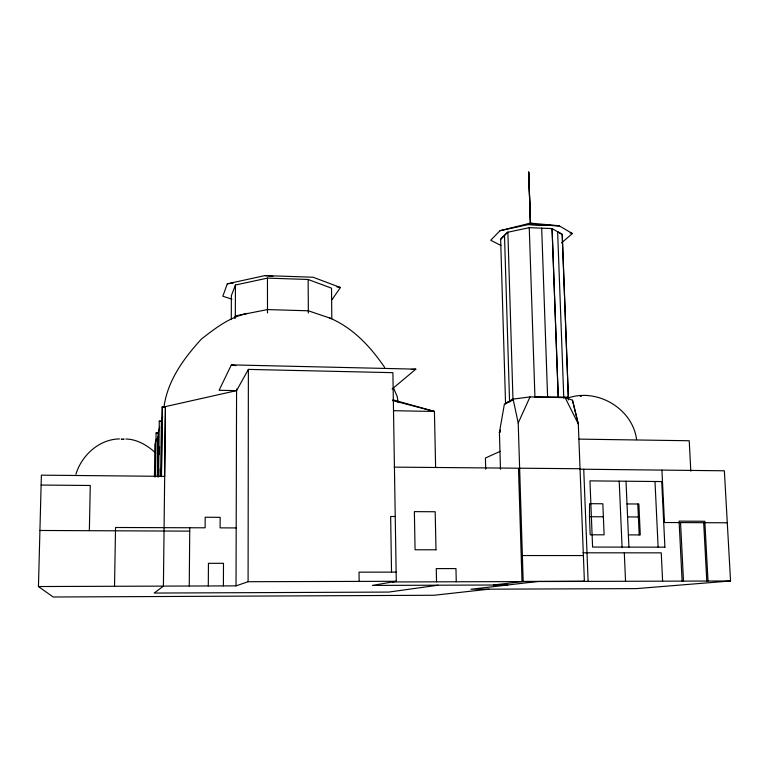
<?xml version="1.0" encoding="UTF-8"?>
<svg xmlns="http://www.w3.org/2000/svg" width="769" height="769" viewBox="0 0 769 769"><rect width="100%" height="100%" fill="white"/><g stroke="black" fill="none" stroke-linecap="round" stroke-linejoin="round"><path stroke-width="1.15" d="M164.672 476.357L41.382 475.155L38.45 586.536L236.025 585.872L248.089 581.71L248.377 369.399L392.892 372.677L396.285 581.297L372.35 585.42L507.848 584.969M235.324 318.308L235.429 285.03L267.458 278.109L308.148 279.483L331.526 288.173L331.795 318.722L308.331 310.801L267.497 309.58L235.333 315.924L234.43 318.078M236.025 585.872L236.583 388.999M223.395 585.92L223.491 563.312L208.437 563.321L208.303 585.968M231.286 319.596L231.373 295.604L235.429 285.03M589.477 516.73L589.563 503.676L602.829 503.772L604.117 534.82L590.188 534.782L589.477 516.73L603.367 516.797M189.261 586.036L189.751 527.755M154.463 476.876L154.867 444.463L156.443 438.849M155.54 476.867L156.097 432.937L158.087 432.966L157.549 476.886M157.491 475.915L157.972 436.792M158.606 476.963L159.279 421.124L161.394 421.152L160.654 476.482M158.702 475.963L158.789 468.859M158.962 454.662L159.577 446.991M161.375 476.742L162.297 406.811L165.393 406.859L164.595 476.54M161.471 476.501L162.297 406.811M248.377 369.399L236.573 390.633L165.47 406.599L163.412 586.122L154.175 593.062L388.72 592.082L438.128 585.199M114.523 586.286L115.542 527.496L205.112 527.813L205.179 517.249L220.165 517.326L220.107 527.87L236.189 527.928M89.358 530.639L90.271 485.479L41.122 485.056M162.288 418.97L162.624 416.635M163.951 407.291C167.382 380.77 183.82 358.267 201.459 339.004C215.474 328.152 229.633 317.068 247.426 313.396M521.411 561.966L522.372 555.545L583.392 555.564M500.484 469.282L499.417 432.438L504.416 404.013L513.106 399.092L530.014 396.919L565.128 397.621L572.521 400.216L578.307 423.998L584.392 581.258L583.065 581.402M156.097 432.937L158.01 433.235L159.702 427.208M159.279 421.124L161.307 421.46L162.595 416.865M165.297 407.205L165.47 406.599M332.025 299.66L340.427 287.51L313.079 277.224L264.997 275.59L227.297 283.799L222.837 296.238L231.969 299.189M75.92 474.233C81.62 455.354 99.201 439.205 119.464 438.916M500.359 431.957L499.417 432.438L500.379 430.265M493.4 585.017L523.18 581.441L518.21 422.988L530.014 396.919M499.417 432.438L500.417 430.265M392.132 389.027L415.837 369.149L231.363 364.881L219.098 390.287L236.573 390.633M561.476 242.927L572.415 233.526L559.101 225.778L530.408 223.116L500.023 230.71L490.718 240.255L501.004 245.503M503.724 235.92L500.629 239.024L505.569 404.081M500.638 239.438L507.809 232.257L529.255 227.662L552.104 228.576L562.226 234.372L568.445 399.928M507.021 232.651L504.493 235.141L509.549 401.341L505.55 403.629M528.207 224.067L530.408 223.116L528.688 171.996L530.495 223.135L528.582 224.538L500.023 230.71M509.28 401.947L512.981 399.822M509.549 401.341L512.164 399.851M506.483 403.1L512.971 399.399L507.867 231.834M500.215 451.307L485.412 458.036L485.71 469.177M394.199 467.129L580.037 468.734M568.868 397.727C597.907 388.182 632.762 408.954 636.597 439.676M580.326 396.381L581.527 396.198M227.297 283.799L233.257 283.069M537.473 581.537L470.945 589.246L636.463 588.612L730.55 580.97L724.369 470.791L579.739 469.186M488.988 589.179L434.014 595.264L53.176 597.004L38.45 586.536M123.444 439.455C126.251 438.936 119.157 438.82 121.838 439.435M411.242 369.505L415.837 369.149M568.339 397.121L534.936 397.035L529.255 227.662M248.089 581.71L396.285 581.297M523.18 581.441L584.392 581.258M392.43 581.96L730.55 580.97M396.131 572.107L359.036 572.174L359.152 581.402M582.979 552.805L661.253 552.853L662.609 581.172M39.921 530.475L189.722 531.139M628.379 534.897L640.269 534.926L638.866 504.012L627.004 503.935M627.581 516.922L639.452 516.989M395.228 516.518L390.652 516.489L391.527 572.117M727.291 522.795L664.464 522.516L661.917 470.099M579.028 439.118L689.226 440.752L690.812 471.186M393.824 410.713L434.427 411.444L435.619 467.417M162.201 407.147L164.268 407.186M125.856 439.003C136.834 439.234 146.917 445.097 154.886 452.268M264.997 275.59L272.957 276.446M231.363 364.881L235.9 365.611M336.928 286.914L340.427 287.51M530.408 223.116L535.157 224.288M570.089 232.949L572.415 233.526M392.776 400.582L434.427 411.444L392.863 399.784M329.459 317.914C352.961 327.652 370.6 346.867 384.702 367.476M565.128 397.621L578.307 423.998L572.444 400.264M393.517 387.999L397.227 396.631L398.073 402.37M513.106 399.092L518.21 422.988M708.009 581.037L704.817 521.267L679.094 521.142L682.113 581.114M703.683 522.689L706.788 581.037M680.536 522.584L683.497 581.104M654.996 481.5L658.12 547.153M637.789 504.003L639.193 534.926M626.004 481.221L628.917 547.115M624.303 552.834L625.543 581.277M619.208 481.154L622.073 547.105M583.738 469.234L588.122 581.383M568.397 399.294L562.197 234.42L557.631 231.757L563.792 398.15M541.684 228.153L547.615 397.275M528.688 171.996L530.475 223.116M518.489 468.504L522.016 581.575M456.267 581.768L455.959 568.589L436.263 568.608L436.542 581.825M308.148 279.483L308.35 313.031M267.458 278.109L267.497 312.945M664.906 547.163L592.591 547.067L589.958 480.875L661.725 481.567L664.906 547.163M435.985 549.797L415.077 549.777L414.366 511.635L435.187 511.75L435.985 549.797M559.101 225.778L528.582 224.538L559.101 225.778M558.246 397.486L552.075 228.576L558.246 397.486"/></g></svg>
